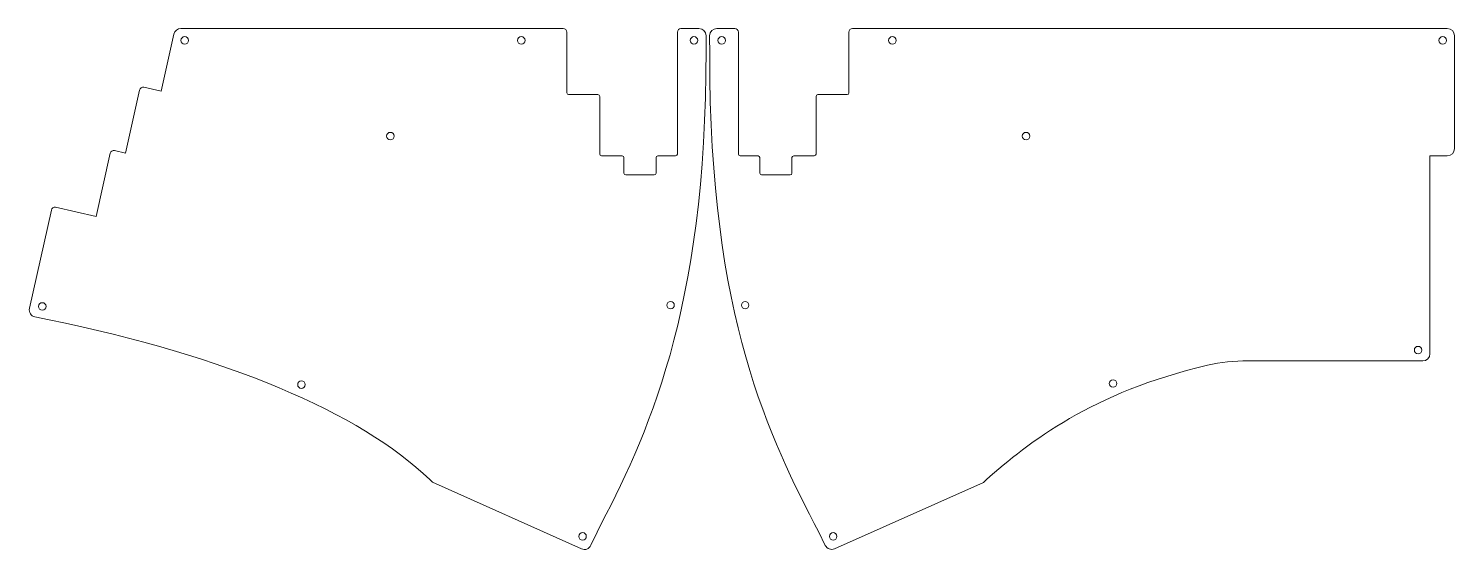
# Model space of a CAD drawing. Header units: millimetres. Extents: x -190 to 208, y -208 to -63.
import ezdxf

# ---------------------------------------------------------------- set-up
doc = ezdxf.new("R2010")
doc.units = ezdxf.units.MM
doc.header["$MEASUREMENT"] = 0
doc.layers.add('Rev2.2 ボトム', color=7, linetype='Continuous', lineweight=0)

# ---------------------------------------------------------------- blocks, each defined once
blk = doc.blocks.new('Block_0')
at = {"layer": 'Rev2.2 ボトム', "color": 2, "lineweight": 9}
for centre in [(-145.94, -66.02), (-52.06, -66.02), (-3.87, -66.02), (-88.58, -92.72), (-185.7, -140.22), (-10.41, -139.86), (-113.38, -162.03), (-34.96, -204.34)]:
    blk.add_circle(centre, 1.05, dxfattribs=at)
blk.add_open_spline([(-7.5, -62.72), (-8.05, -62.72), (-8.5, -63.17), (-8.5, -63.72), (-8.5, -63.72), (-8.5, -68.18), (-8.5, -68.18), (-8.5, -68.18), (-8.5, -68.18), (-8.5, -68.18), (-8.5, -68.18), (-8.5, -97.72), (-8.5, -97.72), (-8.5, -97.99), (-8.72, -98.22), (-9, -98.22), (-9, -98.22), (-13.96, -98.22), (-13.96, -98.22), (-14.24, -98.22), (-14.46, -98.44), (-14.46, -98.72), (-14.46, -98.72), (-14.46, -103.03), (-14.46, -103.03), (-14.46, -103.31), (-14.69, -103.53), (-14.96, -103.53), (-14.96, -103.53), (-22.91, -103.53), (-22.91, -103.53), (-23.19, -103.53), (-23.41, -103.31), (-23.41, -103.03), (-23.41, -103.03), (-23.41, -98.72), (-23.41, -98.72), (-23.41, -98.44), (-23.64, -98.22), (-23.91, -98.22), (-23.91, -98.22), (-29.66, -98.22), (-29.66, -98.22), (-29.94, -98.22), (-30.16, -97.99), (-30.16, -97.72), (-30.16, -97.72), (-30.16, -81.63), (-30.16, -81.63), (-30.16, -81.35), (-30.38, -81.13), (-30.66, -81.13), (-30.66, -81.13), (-38.85, -81.13), (-38.85, -81.13), (-39.12, -81.13), (-39.35, -80.91), (-39.35, -80.63), (-39.35, -80.63), (-39.35, -63.72), (-39.35, -63.72), (-39.35, -63.17), (-39.79, -62.72), (-40.35, -62.72), (-40.35, -62.72), (-147.01, -62.72), (-147.01, -62.72), (-147.95, -62.72), (-148.76, -63.37), (-148.96, -64.28), (-148.96, -64.28), (-152.51, -80.2), (-152.51, -80.2), (-152.51, -80.2), (-157.34, -79.11), (-157.34, -79.11), (-157.88, -78.99), (-158.41, -79.33), (-158.53, -79.87), (-158.53, -79.87), (-162.46, -97.46), (-162.46, -97.46), (-162.46, -97.46), (-165.55, -96.75), (-165.55, -96.75), (-166.09, -96.62), (-166.63, -96.96), (-166.75, -97.5), (-166.75, -97.5), (-170.69, -115.1), (-170.69, -115.1), (-170.69, -115.1), (-181.97, -112.58), (-181.97, -112.58), (-182.5, -112.46), (-183.04, -112.8), (-183.16, -113.34), (-183.16, -113.34), (-189.28, -140.74), (-189.28, -140.74), (-189.53, -141.83), (-188.83, -142.91), (-187.73, -143.14), (-187.73, -143.14), (-183.73, -143.95), (-183.73, -143.95), (-134.71, -153.93), (-97.01, -169.76), (-77.6, -188.52), (-77.6, -188.52), (-76.84, -189.26), (-76.84, -189.26), (-76.84, -189.26), (-35.24, -207.82), (-35.24, -207.82), (-34.24, -208.27), (-33.07, -207.83), (-32.61, -206.83), (-32.61, -206.83), (-30.92, -203.18), (-30.92, -203.18), (-17.27, -176.94), (-0.4, -142.22), (-0.5, -68.72), (-0.5, -68.72), (-0.5, -64.72), (-0.5, -64.72), (-0.5, -63.61), (-1.4, -62.72), (-2.5, -62.72), (-2.5, -62.72), (-7.5, -62.72), (-7.5, -62.72)], degree=3, knots=[0, 0, 0, 0, 1, 1, 1, 2, 2, 2, 3, 3, 3, 4, 4, 4, 5, 5, 5, 6, 6, 6, 7, 7, 7, 8, 8, 8, 9, 9, 9, 10, 10, 10, 11, 11, 11, 12, 12, 12, 13, 13, 13, 14, 14, 14, 15, 15, 15, 16, 16, 16, 17, 17, 17, 18, 18, 18, 19, 19, 19, 20, 20, 20, 21, 21, 21, 22, 22, 22, 23, 23, 23, 24, 24, 24, 25, 25, 25, 26, 26, 26, 27, 27, 27, 28, 28, 28, 29, 29, 29, 30, 30, 30, 31, 31, 31, 32, 32, 32, 33, 33, 33, 34, 34, 34, 35, 35, 35, 36, 36, 36, 37, 37, 37, 38, 38, 38, 39, 39, 39, 40, 40, 40, 41, 41, 41, 42, 42, 42, 43, 43, 43, 44, 44, 44, 44], dxfattribs=at)
blk = doc.blocks.new('Block_1')
at = {"layer": 'Rev2.2 ボトム', "color": 2, "lineweight": 9}
for centre in [(3.87, -66.02), (51.49, -66.02), (205, -66.02), (88.77, -92.72), (10.41, -139.86), (198.15, -152.4), (113.03, -161.71), (34.96, -204.34)]:
    blk.add_circle(centre, 1.05, dxfattribs=at)
blk.add_open_spline([(208.29, -64.72), (208.29, -63.61), (207.4, -62.72), (206.29, -62.72), (206.29, -62.72), (40.35, -62.72), (40.35, -62.72), (39.8, -62.72), (39.35, -63.17), (39.35, -63.72), (39.35, -63.72), (39.35, -80.63), (39.35, -80.63), (39.35, -80.91), (39.13, -81.13), (38.85, -81.13), (38.85, -81.13), (30.68, -81.13), (30.68, -81.13), (30.41, -81.13), (30.18, -81.35), (30.18, -81.63), (30.18, -81.63), (30.18, -97.72), (30.18, -97.72), (30.18, -97.99), (29.96, -98.22), (29.68, -98.22), (29.68, -98.22), (23.95, -98.22), (23.95, -98.22), (23.67, -98.22), (23.45, -98.44), (23.45, -98.72), (23.45, -98.72), (23.45, -103.03), (23.45, -103.03), (23.45, -103.31), (23.22, -103.53), (22.95, -103.53), (22.95, -103.53), (15, -103.53), (15, -103.53), (14.72, -103.53), (14.5, -103.31), (14.5, -103.03), (14.5, -103.03), (14.5, -98.72), (14.5, -98.72), (14.5, -98.44), (14.27, -98.22), (14, -98.22), (14, -98.22), (9, -98.22), (9, -98.22), (8.72, -98.22), (8.5, -97.99), (8.5, -97.72), (8.5, -97.72), (8.5, -68.14), (8.5, -68.14), (8.5, -68.14), (8.5, -68.14), (8.5, -68.14), (8.5, -68.14), (8.5, -63.72), (8.5, -63.72), (8.5, -63.17), (8.05, -62.72), (7.5, -62.72), (7.5, -62.72), (2.5, -62.72), (2.5, -62.72), (1.4, -62.72), (0.5, -63.62), (0.5, -64.72), (0.5, -64.72), (0.51, -69.91), (0.51, -69.91), (0.41, -143.41), (17.3, -176.95), (30.95, -203.19), (30.95, -203.19), (32.76, -206.85), (32.76, -206.85), (33.23, -207.82), (34.38, -208.23), (35.36, -207.79), (35.36, -207.79), (76.87, -189.27), (76.87, -189.27), (76.87, -189.27), (77.63, -188.54), (77.63, -188.54), (89.57, -178.09), (107.25, -164.08), (139.39, -156.64), (143.08, -155.79), (146.86, -155.37), (150.65, -155.37), (150.65, -155.37), (199.45, -155.41), (199.45, -155.41), (200.55, -155.41), (201.45, -154.52), (201.45, -153.41), (201.45, -153.41), (201.45, -98.21), (201.45, -98.21), (201.45, -98.21), (206.29, -98.21), (206.29, -98.21), (207.4, -98.21), (208.29, -97.32), (208.29, -96.21), (208.29, -96.21), (208.29, -64.72), (208.29, -64.72)], degree=3, knots=[0, 0, 0, 0, 1, 1, 1, 2, 2, 2, 3, 3, 3, 4, 4, 4, 5, 5, 5, 6, 6, 6, 7, 7, 7, 8, 8, 8, 9, 9, 9, 10, 10, 10, 11, 11, 11, 12, 12, 12, 13, 13, 13, 14, 14, 14, 15, 15, 15, 16, 16, 16, 17, 17, 17, 18, 18, 18, 19, 19, 19, 20, 20, 20, 21, 21, 21, 22, 22, 22, 23, 23, 23, 24, 24, 24, 25, 25, 25, 26, 26, 26, 27, 27, 27, 28, 28, 28, 29, 29, 29, 30, 30, 30, 31, 31, 31, 32, 32, 32, 33, 33, 33, 34, 34, 34, 35, 35, 35, 36, 36, 36, 37, 37, 37, 38, 38, 38, 39, 39, 39, 39], dxfattribs=at)

msp = doc.modelspace()

# ---------------------------------------------------------------- block references
at = {"layer": 'Rev2.2 ボトム'}
for name in ['Block_0', 'Block_1']:
    msp.add_blockref(name, (0, 0), dxfattribs=at)

doc.saveas('drawing.dxf')
